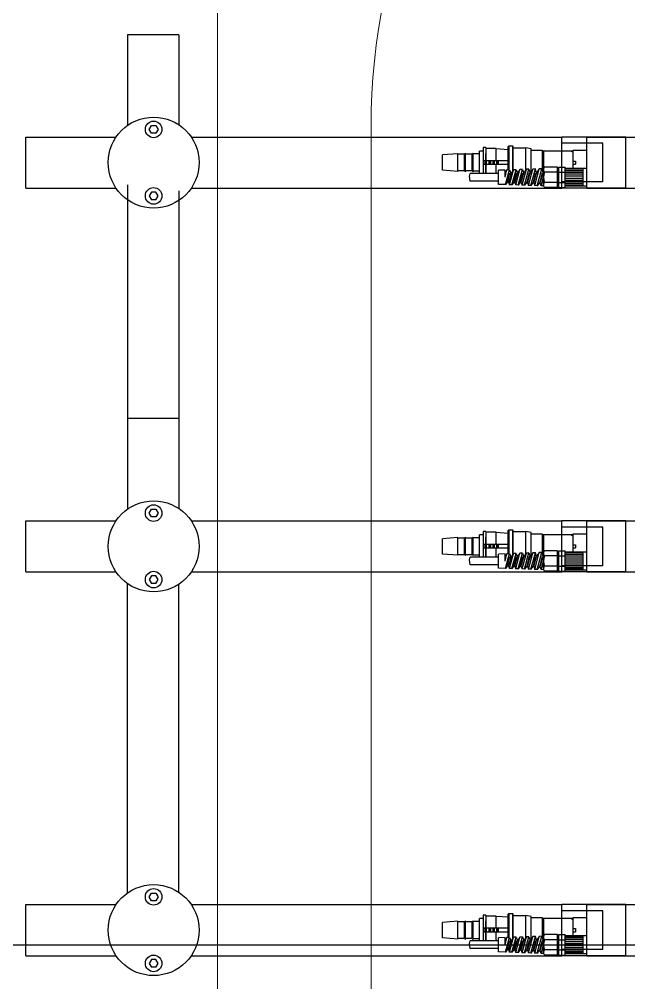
# Model space of a CAD drawing. Header units: millimetres. Extents: x -93009755325 to 1190721, y -74648 to 62868853516.
# Drawn here: x 250230 to 250707, y -19891 to -19137 of the extents above; entities that cross this region are included whole.
import ezdxf

# ---------------------------------------------------------------- set-up
doc = ezdxf.new("R2010")
doc.units = ezdxf.units.MM
doc.layers.add('LC-OBJEKT', color=6, linetype='Continuous')
doc.layers.add('细实线', color=3, linetype='Continuous')

# ---------------------------------------------------------------- blocks, each defined once
blk = doc.blocks.new('ethshzdSgszsnzb')
at = {"color": 2}
blk.add_line((1211004.43, -20126.38), (1207857.22, -20126.38), dxfattribs=at)
blk = doc.blocks.new('ehherhaes')
at = {"color": 0, "linetype": 'ByBlock', "lineweight": 9}
for p, q in [((654743.094, 420178.777), (654743.094, 425178.777)), ((654863.094, 422198.777), (654863.094, 424558.777))]:
    blk.add_line(p, q, dxfattribs=at)
blk.add_arc((655363.094, 424558.777), 500, 90, 180, dxfattribs=at)
at = {"layer": 'LC-OBJEKT', "color": 1}
for p, q in [((654689.596, 424556.623), (654691.328, 424559.623)), ((654691.328, 424559.623), (654694.792, 424559.623)), ((654694.792, 424559.623), (654696.524, 424556.623)), ((654691.328, 424553.623), (654689.596, 424556.623)), ((654694.792, 424553.623), (654691.328, 424553.623)), ((654696.524, 424556.623), (654694.792, 424553.623)), ((654593.06, 424550.623), (654663.669, 424550.623)), ((654593.06, 424510.623), (654593.06, 424550.623)), ((654722.45, 424550.623), (655012.356, 424550.623)), ((655062.356, 424550.623), (655012.356, 424550.623)), ((655012.356, 424510.623), (655012.356, 424550.623)), ((655044.356, 424545.723), (655012.356, 424545.723)), ((655031.856, 424510.623), (655031.856, 424550.623)), ((655031.856, 424550.623), (655070.006, 424550.623)), ((655044.356, 424515.523), (655044.356, 424545.723)), ((655062.356, 424510.623), (655062.356, 424550.623)), ((654930.856, 424537.623), (654918.856, 424536.623)), ((654918.856, 424524.623), (654918.856, 424536.623)), ((654930.856, 424523.623), (654930.856, 424537.623)), ((654936.106, 424537.123), (654930.856, 424537.123)), ((654936.856, 424537.873), (654936.106, 424537.123)), ((654936.106, 424524.123), (654936.106, 424537.123)), ((654936.856, 424523.373), (654936.856, 424537.873)), ((654942.106, 424537.123), (654936.856, 424537.123)), ((654942.856, 424537.873), (654942.106, 424537.123)), ((654942.106, 424524.123), (654942.106, 424537.123)), ((654942.856, 424523.373), (654942.856, 424537.873)), ((654947.856, 424537.373), (654942.856, 424537.373)), ((654947.856, 424522.123), (654947.856, 424539.623)), ((654950.856, 424539.623), (654947.856, 424539.623)), ((654952.856, 424542.373), (654950.856, 424542.373)), ((654950.856, 424542.373), (654950.856, 424522.123)), ((654952.856, 424542.373), (654952.856, 424532.123)), ((654960.856, 424541.623), (654952.856, 424541.623)), ((654952.856, 424522.123), (654952.856, 424537.873)), ((654960.856, 424541.623), (654970.322, 424540.913)), ((654960.856, 424532.123), (654960.856, 424541.623)), ((654970.322, 424543.123), (654970.822, 424543.623)), ((654970.322, 424524.89), (654970.322, 424543.123)), ((654970.822, 424543.623), (654970.822, 424524.908)), ((654970.822, 424543.623), (654973.822, 424543.623)), ((654973.822, 424543.623), (654974.322, 424543.123)), ((654973.822, 424543.623), (654973.822, 424524.132)), ((654974.322, 424524.864), (654974.322, 424543.123)), ((654974.322, 424542.123), (654984.069, 424542.123)), ((654988.322, 424541.373), (654984.069, 424542.123)), ((654984.069, 424524.712), (654984.069, 424542.123)), ((654988.322, 424523.727), (654988.322, 424541.373)), ((654996.99, 424540.123), (654988.322, 424540.123)), ((654996.99, 424540.123), (654996.99, 424524.833)), ((654997.856, 424539.623), (654996.99, 424540.123)), ((655020.856, 424539.623), (654997.856, 424539.623)), ((654997.856, 424539.623), (654997.856, 424525.123)), ((655020.856, 424538.703), (655019.262, 424539.623)), ((655031.856, 424540.123), (655020.856, 424540.123)), ((655020.856, 424540.123), (655020.856, 424526.123)), ((654970.322, 424532.123), (654950.856, 424532.123)), ((654970.322, 424529.123), (654950.856, 424529.123)), ((654952.306, 424529.123), (654952.306, 424532.123)), ((654952.856, 424529.123), (654952.856, 424522.123)), ((654953.406, 424529.123), (654953.406, 424532.123)), ((654955.306, 424532.123), (654955.306, 424529.123)), ((654955.856, 424532.123), (654955.856, 424529.123)), ((654956.406, 424532.123), (654956.406, 424529.123)), ((654958.306, 424532.123), (654958.306, 424529.123)), ((654958.856, 424532.123), (654958.856, 424529.123)), ((654959.406, 424532.123), (654959.406, 424529.123)), ((654960.856, 424522.123), (654960.856, 424529.123)), ((654961.306, 424532.123), (654961.306, 424529.123)), ((654961.856, 424532.123), (654961.856, 424529.123)), ((654962.406, 424532.123), (654962.406, 424529.123)), ((655020.856, 424531.873), (655022.856, 424531.873)), ((655020.856, 424529.373), (655022.856, 424529.373)), ((655022.856, 424531.873), (655022.856, 424529.373)), ((654930.856, 424523.623), (654918.856, 424524.623)), ((654936.106, 424524.123), (654930.856, 424524.123)), ((654936.856, 424523.373), (654936.106, 424524.123)), ((654942.106, 424524.123), (654936.856, 424524.123)), ((654940.057, 424520.07), (654940.529, 424522.123)), ((654962.856, 424522.123), (654940.529, 424522.123)), ((654942.856, 424523.373), (654942.106, 424524.123)), ((654947.856, 424523.873), (654942.856, 424523.873)), ((654967.856, 424524.802), (654962.856, 424524.623)), ((654962.856, 424513.623), (654962.856, 424524.623)), ((654967.856, 424519.123), (654969.392, 424524.857)), ((654967.856, 424519.123), (654967.856, 424524.802)), ((654969.392, 424524.857), (654967.868, 424522.623)), ((654968.329, 424513.428), (654971.411, 424524.929)), ((654971.411, 424524.929), (654969.392, 424524.857)), ((654969.857, 424515.667), (654971.721, 424522.623)), ((654970.967, 424515.808), (654972.793, 424522.623)), ((654971.301, 424513.322), (654974.44, 424525.037)), ((654971.411, 424524.929), (654972.622, 424521.983)), ((654971.721, 424522.623), (654972.399, 424521.152)), ((654974.44, 424525.037), (654972.793, 424522.623)), ((654973.282, 424513.251), (654976.459, 424525.109)), ((654976.459, 424525.109), (654974.44, 424525.037)), ((654974.929, 424515.665), (654976.793, 424522.623)), ((654975.895, 424515.817), (654977.719, 424522.623)), ((654976.254, 424513.145), (654979.488, 424525.218)), ((654976.459, 424525.109), (654977.602, 424522.187)), ((654976.793, 424522.623), (654977.378, 424521.354)), ((654979.488, 424525.218), (654977.719, 424522.623)), ((654978.235, 424513.074), (654981.508, 424525.29)), ((654981.508, 424525.29), (654979.488, 424525.218)), ((654980.001, 424515.663), (654981.866, 424522.623)), ((654980.822, 424515.825), (654982.644, 424522.623)), ((654981.206, 424512.968), (654984.537, 424525.398)), ((654981.508, 424525.29), (654982.584, 424522.398)), ((654981.866, 424522.623), (654982.358, 424521.556)), ((654984.537, 424525.398), (654982.644, 424522.623)), ((654983.187, 424512.897), (654986.556, 424525.47)), ((654986.556, 424525.47), (654984.537, 424525.398)), ((654985.073, 424515.661), (654986.938, 424522.623)), ((654985.75, 424515.834), (654987.569, 424522.623)), ((654986.159, 424512.791), (654989.585, 424525.578)), ((654986.556, 424525.47), (654987.565, 424522.622)), ((654986.938, 424522.623), (654987.337, 424521.757)), ((654989.585, 424525.578), (654987.569, 424522.623)), ((654988.14, 424512.72), (654991.604, 424525.65)), ((654991.604, 424525.65), (654989.585, 424525.578)), ((654990.145, 424515.659), (654992.011, 424522.623)), ((654990.678, 424515.843), (654992.495, 424522.623)), ((654991.111, 424512.614), (654994.633, 424525.758)), ((654992.582, 424522.752), (654991.604, 424525.65)), ((654992.011, 424522.623), (654992.317, 424521.959)), ((654994.633, 424525.758), (654992.495, 424522.623)), ((654993.092, 424512.544), (654996.653, 424525.831)), ((654996.653, 424525.831), (654994.633, 424525.758)), ((654995.217, 424515.658), (654997.083, 424522.623)), ((654995.63, 424515.667), (654997.856, 424523.972)), ((654997.601, 424523.021), (654996.653, 424525.831)), ((654997.083, 424522.623), (654997.343, 424522.059)), ((654997.856, 424513.123), (654997.856, 424525.123)), ((655008.856, 424527.123), (654998.856, 424527.123)), ((655008.856, 424523.123), (654998.856, 424523.123)), ((655008.856, 424511.123), (655008.856, 424527.123)), ((655009.856, 424525.123), (655008.856, 424525.123)), ((655009.856, 424524.123), (655008.856, 424524.123)), ((655009.856, 424527.123), (655014.856, 424527.123)), ((655009.856, 424511.123), (655009.856, 424527.123)), ((655009.856, 424523.123), (655014.856, 424523.123)), ((655014.856, 424511.123), (655014.856, 424527.123)), ((655031.856, 424526.123), (655014.856, 424526.123)), ((655028.856, 424525.473), (655014.856, 424525.473)), ((655028.856, 424524.323), (655014.856, 424524.323)), ((655028.856, 424522.973), (655014.856, 424522.973)), ((655028.856, 424521.523), (655014.856, 424521.523)), ((655028.856, 424512.123), (655028.856, 424526.123)), ((654940.529, 424516.123), (654940.057, 424520.07)), ((654962.856, 424516.123), (654940.529, 424516.123)), ((654968.329, 424513.428), (654962.856, 424513.623)), ((654969.857, 424515.667), (654968.329, 424513.428)), ((654970.096, 424516.56), (654971.301, 424513.322)), ((654970.291, 424517.286), (654970.967, 424515.808)), ((654974.929, 424515.665), (654973.282, 424513.251)), ((654975.043, 424516.091), (654976.254, 424513.145)), ((654975.312, 424517.095), (654975.895, 424515.817)), ((654980.001, 424515.663), (654978.235, 424513.074)), ((654980.063, 424515.893), (654981.206, 424512.968)), ((654980.332, 424516.899), (654980.822, 424515.825)), ((654985.073, 424515.661), (654983.187, 424512.897)), ((654985.089, 424515.667), (654986.159, 424512.791)), ((654985.352, 424516.704), (654985.75, 424515.834)), ((654990.145, 424515.659), (654988.14, 424512.72)), ((654990.071, 424515.551), (654991.111, 424512.614)), ((654990.372, 424516.509), (654990.678, 424515.843)), ((654995.217, 424515.658), (654993.092, 424512.544)), ((654996.064, 424512.437), (654995.057, 424515.422)), ((654995.63, 424515.667), (654995.373, 424516.238)), ((654996.064, 424512.437), (654997.856, 424519.123)), ((655008.856, 424515.123), (654998.856, 424515.123)), ((655009.856, 424514.123), (655008.856, 424514.123)), ((655009.856, 424515.123), (655014.856, 424515.123)), ((655044.356, 424515.523), (655012.356, 424515.523)), ((655028.856, 424519.923), (655014.856, 424519.923)), ((655028.856, 424518.323), (655014.856, 424518.323)), ((655028.856, 424516.723), (655014.856, 424516.723)), ((655028.856, 424515.273), (655014.856, 424515.273)), ((655028.856, 424513.923), (655014.856, 424513.923)), ((654593.06, 424510.623), (654663.669, 424510.623)), ((654691.328, 424507.623), (654689.596, 424504.623)), ((654694.792, 424507.623), (654691.328, 424507.623)), ((654696.524, 424504.623), (654694.792, 424507.623)), ((654722.45, 424510.623), (655012.356, 424510.623)), ((654973.282, 424513.251), (654971.301, 424513.322)), ((654978.235, 424513.074), (654976.254, 424513.145)), ((654983.187, 424512.897), (654981.206, 424512.968)), ((654988.14, 424512.72), (654986.159, 424512.791)), ((654993.092, 424512.544), (654991.111, 424512.614)), ((654997.856, 424512.373), (654996.064, 424512.437)), ((655008.856, 424511.123), (654998.856, 424511.123)), ((655009.856, 424513.123), (655008.856, 424513.123)), ((655009.856, 424511.123), (655014.856, 424511.123)), ((655062.356, 424510.623), (655012.356, 424510.623)), ((655028.856, 424512.773), (655014.856, 424512.773)), ((655031.856, 424512.123), (655014.856, 424512.123)), ((655031.856, 424510.623), (655070.006, 424510.623)), ((654689.596, 424504.623), (654691.328, 424501.623)), ((654694.792, 424501.623), (654691.328, 424501.623)), ((654694.792, 424501.623), (654696.524, 424504.623)), ((654689.596, 424256.623), (654691.328, 424259.623)), ((654691.328, 424259.623), (654694.792, 424259.623)), ((654694.792, 424259.623), (654696.524, 424256.623)), ((654593.06, 424250.623), (654663.669, 424250.623)), ((654593.06, 424210.623), (654593.06, 424250.623)), ((654691.328, 424253.623), (654689.596, 424256.623)), ((654694.792, 424253.623), (654691.328, 424253.623)), ((654696.524, 424256.623), (654694.792, 424253.623)), ((654722.45, 424250.623), (655012.356, 424250.623)), ((655062.356, 424250.623), (655012.356, 424250.623)), ((655012.356, 424210.623), (655012.356, 424250.623)), ((655031.856, 424210.623), (655031.856, 424250.623)), ((655031.856, 424250.623), (655070.006, 424250.623)), ((655062.356, 424210.623), (655062.356, 424250.623)), ((654970.322, 424243.123), (654970.822, 424243.623)), ((654970.322, 424224.89), (654970.322, 424243.123)), ((654970.822, 424243.623), (654970.822, 424224.908)), ((654970.822, 424243.623), (654973.822, 424243.623)), ((654973.822, 424243.623), (654974.322, 424243.123)), ((654973.822, 424243.623), (654973.822, 424224.132)), ((654974.322, 424224.864), (654974.322, 424243.123)), ((655044.356, 424245.723), (655012.356, 424245.723)), ((655044.356, 424215.523), (655044.356, 424245.723)), ((654930.856, 424237.623), (654918.856, 424236.623)), ((654918.856, 424224.623), (654918.856, 424236.623)), ((654930.856, 424223.623), (654930.856, 424237.623)), ((654936.106, 424237.123), (654930.856, 424237.123)), ((654936.856, 424237.873), (654936.106, 424237.123)), ((654936.106, 424224.123), (654936.106, 424237.123)), ((654936.856, 424223.373), (654936.856, 424237.873)), ((654942.106, 424237.123), (654936.856, 424237.123)), ((654942.856, 424237.873), (654942.106, 424237.123)), ((654942.106, 424224.123), (654942.106, 424237.123)), ((654942.856, 424223.373), (654942.856, 424237.873)), ((654947.856, 424237.373), (654942.856, 424237.373)), ((654947.856, 424222.123), (654947.856, 424239.623)), ((654950.856, 424239.623), (654947.856, 424239.623)), ((654952.856, 424242.373), (654950.856, 424242.373)), ((654950.856, 424242.373), (654950.856, 424222.123)), ((654952.856, 424242.373), (654952.856, 424232.123)), ((654960.856, 424241.623), (654952.856, 424241.623)), ((654952.856, 424222.123), (654952.856, 424237.873)), ((654960.856, 424241.623), (654970.322, 424240.913)), ((654960.856, 424232.123), (654960.856, 424241.623)), ((654974.322, 424242.123), (654984.069, 424242.123)), ((654988.322, 424241.373), (654984.069, 424242.123)), ((654984.069, 424224.712), (654984.069, 424242.123)), ((654988.322, 424223.727), (654988.322, 424241.373)), ((654996.99, 424240.123), (654988.322, 424240.123)), ((654996.99, 424240.123), (654996.99, 424224.833)), ((654997.856, 424239.623), (654996.99, 424240.123)), ((655020.856, 424239.623), (654997.856, 424239.623)), ((654997.856, 424239.623), (654997.856, 424225.123)), ((655020.856, 424238.703), (655019.262, 424239.623)), ((655031.856, 424240.123), (655020.856, 424240.123)), ((655020.856, 424240.123), (655020.856, 424226.123)), ((654970.322, 424232.123), (654950.856, 424232.123)), ((654970.322, 424229.123), (654950.856, 424229.123)), ((654952.306, 424229.123), (654952.306, 424232.123)), ((654952.856, 424229.123), (654952.856, 424222.123)), ((654953.406, 424229.123), (654953.406, 424232.123)), ((654955.306, 424232.123), (654955.306, 424229.123)), ((654955.856, 424232.123), (654955.856, 424229.123)), ((654956.406, 424232.123), (654956.406, 424229.123)), ((654958.306, 424232.123), (654958.306, 424229.123)), ((654958.856, 424232.123), (654958.856, 424229.123)), ((654959.406, 424232.123), (654959.406, 424229.123)), ((654960.856, 424222.123), (654960.856, 424229.123)), ((654961.306, 424232.123), (654961.306, 424229.123)), ((654961.856, 424232.123), (654961.856, 424229.123)), ((654962.406, 424232.123), (654962.406, 424229.123)), ((655020.856, 424231.873), (655022.856, 424231.873)), ((655020.856, 424229.373), (655022.856, 424229.373)), ((655022.856, 424231.873), (655022.856, 424229.373)), ((654930.856, 424223.623), (654918.856, 424224.623)), ((654936.106, 424224.123), (654930.856, 424224.123)), ((654936.856, 424223.373), (654936.106, 424224.123)), ((654942.106, 424224.123), (654936.856, 424224.123)), ((654940.057, 424220.07), (654940.529, 424222.123)), ((654940.529, 424216.123), (654940.057, 424220.07)), ((654962.856, 424222.123), (654940.529, 424222.123)), ((654942.856, 424223.373), (654942.106, 424224.123)), ((654947.856, 424223.873), (654942.856, 424223.873)), ((654967.856, 424224.802), (654962.856, 424224.623)), ((654962.856, 424213.623), (654962.856, 424224.623)), ((654967.856, 424219.123), (654969.392, 424224.857)), ((654967.856, 424219.123), (654967.856, 424224.802)), ((654969.392, 424224.857), (654967.868, 424222.623)), ((654968.329, 424213.428), (654971.411, 424224.929)), ((654971.411, 424224.929), (654969.392, 424224.857)), ((654969.857, 424215.667), (654971.721, 424222.623)), ((654970.967, 424215.808), (654972.793, 424222.623)), ((654971.301, 424213.322), (654974.44, 424225.037)), ((654971.411, 424224.929), (654972.622, 424221.983)), ((654971.721, 424222.623), (654972.399, 424221.152)), ((654974.44, 424225.037), (654972.793, 424222.623)), ((654973.282, 424213.251), (654976.459, 424225.109)), ((654976.459, 424225.109), (654974.44, 424225.037)), ((654974.929, 424215.665), (654976.793, 424222.623)), ((654975.895, 424215.817), (654977.719, 424222.623)), ((654976.254, 424213.145), (654979.488, 424225.218)), ((654976.459, 424225.109), (654977.602, 424222.187)), ((654976.793, 424222.623), (654977.378, 424221.354)), ((654979.488, 424225.218), (654977.719, 424222.623)), ((654978.235, 424213.074), (654981.508, 424225.29)), ((654981.508, 424225.29), (654979.488, 424225.218)), ((654980.001, 424215.663), (654981.866, 424222.623)), ((654980.822, 424215.825), (654982.644, 424222.623)), ((654981.206, 424212.968), (654984.537, 424225.398)), ((654981.508, 424225.29), (654982.584, 424222.398)), ((654981.866, 424222.623), (654982.358, 424221.556)), ((654984.537, 424225.398), (654982.644, 424222.623)), ((654983.187, 424212.897), (654986.556, 424225.47)), ((654986.556, 424225.47), (654984.537, 424225.398)), ((654985.073, 424215.661), (654986.938, 424222.623)), ((654985.75, 424215.834), (654987.569, 424222.623)), ((654986.159, 424212.791), (654989.585, 424225.578)), ((654986.556, 424225.47), (654987.565, 424222.622)), ((654986.938, 424222.623), (654987.337, 424221.757)), ((654989.585, 424225.578), (654987.569, 424222.623)), ((654988.14, 424212.72), (654991.604, 424225.65)), ((654991.604, 424225.65), (654989.585, 424225.578)), ((654990.145, 424215.659), (654992.011, 424222.623)), ((654990.678, 424215.843), (654992.495, 424222.623)), ((654991.111, 424212.614), (654994.633, 424225.758)), ((654992.582, 424222.752), (654991.604, 424225.65)), ((654992.011, 424222.623), (654992.317, 424221.959)), ((654994.633, 424225.758), (654992.495, 424222.623)), ((654993.092, 424212.544), (654996.653, 424225.831)), ((654996.653, 424225.831), (654994.633, 424225.758)), ((654995.217, 424215.658), (654997.083, 424222.623)), ((654995.63, 424215.667), (654997.856, 424223.972)), ((654997.601, 424223.021), (654996.653, 424225.831)), ((654997.083, 424222.623), (654997.343, 424222.059)), ((654997.856, 424213.123), (654997.856, 424225.123)), ((655008.856, 424227.123), (654998.856, 424227.123)), ((655008.856, 424223.123), (654998.856, 424223.123)), ((655008.856, 424211.123), (655008.856, 424227.123)), ((655009.856, 424225.123), (655008.856, 424225.123)), ((655009.856, 424224.123), (655008.856, 424224.123)), ((655009.856, 424227.123), (655014.856, 424227.123)), ((655009.856, 424211.123), (655009.856, 424227.123)), ((655009.856, 424223.123), (655014.856, 424223.123)), ((655014.856, 424211.123), (655014.856, 424227.123)), ((655031.856, 424226.123), (655014.856, 424226.123)), ((655028.856, 424225.473), (655014.856, 424225.473)), ((655028.856, 424224.323), (655014.856, 424224.323)), ((655028.856, 424222.973), (655014.856, 424222.973)), ((655028.856, 424221.523), (655014.856, 424221.523)), ((655028.856, 424219.923), (655014.856, 424219.923)), ((655028.856, 424212.123), (655028.856, 424226.123)), ((654962.856, 424216.123), (654940.529, 424216.123)), ((654968.329, 424213.428), (654962.856, 424213.623)), ((654969.857, 424215.667), (654968.329, 424213.428)), ((654970.096, 424216.56), (654971.301, 424213.322)), ((654970.291, 424217.286), (654970.967, 424215.808)), ((654973.282, 424213.251), (654971.301, 424213.322)), ((654974.929, 424215.665), (654973.282, 424213.251)), ((654975.043, 424216.091), (654976.254, 424213.145)), ((654975.312, 424217.095), (654975.895, 424215.817)), ((654978.235, 424213.074), (654976.254, 424213.145)), ((654980.001, 424215.663), (654978.235, 424213.074)), ((654980.063, 424215.893), (654981.206, 424212.968)), ((654980.332, 424216.899), (654980.822, 424215.825)), ((654983.187, 424212.897), (654981.206, 424212.968)), ((654985.073, 424215.661), (654983.187, 424212.897)), ((654985.089, 424215.667), (654986.159, 424212.791)), ((654985.352, 424216.704), (654985.75, 424215.834)), ((654988.14, 424212.72), (654986.159, 424212.791)), ((654990.145, 424215.659), (654988.14, 424212.72)), ((654990.071, 424215.551), (654991.111, 424212.614)), ((654990.372, 424216.509), (654990.678, 424215.843)), ((654993.092, 424212.544), (654991.111, 424212.614)), ((654995.217, 424215.658), (654993.092, 424212.544)), ((654996.064, 424212.437), (654995.057, 424215.422)), ((654995.63, 424215.667), (654995.373, 424216.238)), ((654996.064, 424212.437), (654997.856, 424219.123)), ((654997.856, 424212.373), (654996.064, 424212.437)), ((655008.856, 424215.123), (654998.856, 424215.123)), ((655009.856, 424214.123), (655008.856, 424214.123)), ((655009.856, 424213.123), (655008.856, 424213.123)), ((655009.856, 424215.123), (655014.856, 424215.123)), ((655044.356, 424215.523), (655012.356, 424215.523)), ((655028.856, 424218.323), (655014.856, 424218.323)), ((655028.856, 424216.723), (655014.856, 424216.723)), ((655028.856, 424215.273), (655014.856, 424215.273)), ((655028.856, 424213.923), (655014.856, 424213.923)), ((655028.856, 424212.773), (655014.856, 424212.773)), ((654593.06, 424210.623), (654663.669, 424210.623)), ((654691.328, 424207.623), (654689.596, 424204.623)), ((654694.792, 424207.623), (654691.328, 424207.623)), ((654696.524, 424204.623), (654694.792, 424207.623)), ((654722.45, 424210.623), (655012.356, 424210.623)), ((655008.856, 424211.123), (654998.856, 424211.123)), ((655009.856, 424211.123), (655014.856, 424211.123)), ((655062.356, 424210.623), (655012.356, 424210.623)), ((655031.856, 424212.123), (655014.856, 424212.123)), ((655031.856, 424210.623), (655070.006, 424210.623)), ((654689.596, 424204.623), (654691.328, 424201.623)), ((654694.792, 424201.623), (654691.328, 424201.623)), ((654694.792, 424201.623), (654696.524, 424204.623)), ((654689.596, 423956.623), (654691.328, 423959.623)), ((654691.328, 423953.623), (654689.596, 423956.623)), ((654691.328, 423959.623), (654694.792, 423959.623)), ((654694.792, 423959.623), (654696.524, 423956.623)), ((654696.524, 423956.623), (654694.792, 423953.623)), ((654593.06, 423950.623), (654663.669, 423950.623)), ((654593.06, 423910.623), (654593.06, 423950.623)), ((654694.792, 423953.623), (654691.328, 423953.623)), ((654722.45, 423950.623), (655012.356, 423950.623)), ((655062.356, 423950.623), (655012.356, 423950.623)), ((655012.356, 423910.623), (655012.356, 423950.623)), ((655031.856, 423910.623), (655031.856, 423950.623)), ((655031.856, 423950.623), (655070.006, 423950.623)), ((655062.356, 423910.623), (655062.356, 423950.623)), ((654952.856, 423942.373), (654950.856, 423942.373)), ((654950.856, 423942.373), (654950.856, 423922.123)), ((654952.856, 423942.373), (654952.856, 423932.123)), ((654960.856, 423941.623), (654952.856, 423941.623)), ((654960.856, 423941.623), (654970.322, 423940.913)), ((654960.856, 423932.123), (654960.856, 423941.623)), ((654970.322, 423943.123), (654970.822, 423943.623)), ((654970.322, 423924.89), (654970.322, 423943.123)), ((654970.822, 423943.623), (654970.822, 423924.908)), ((654970.822, 423943.623), (654973.822, 423943.623)), ((654973.822, 423943.623), (654974.322, 423943.123)), ((654973.822, 423943.623), (654973.822, 423924.132)), ((654974.322, 423924.864), (654974.322, 423943.123)), ((654974.322, 423942.123), (654984.069, 423942.123)), ((654988.322, 423941.373), (654984.069, 423942.123)), ((654984.069, 423924.712), (654984.069, 423942.123)), ((654988.322, 423923.727), (654988.322, 423941.373)), ((655044.356, 423945.723), (655012.356, 423945.723)), ((655044.356, 423915.523), (655044.356, 423945.723)), ((654930.856, 423937.623), (654918.856, 423936.623)), ((654918.856, 423924.623), (654918.856, 423936.623)), ((654930.856, 423923.623), (654930.856, 423937.623)), ((654936.106, 423937.123), (654930.856, 423937.123)), ((654936.856, 423937.873), (654936.106, 423937.123)), ((654936.106, 423924.123), (654936.106, 423937.123)), ((654936.856, 423923.373), (654936.856, 423937.873)), ((654942.106, 423937.123), (654936.856, 423937.123)), ((654942.856, 423937.873), (654942.106, 423937.123)), ((654942.106, 423924.123), (654942.106, 423937.123)), ((654942.856, 423923.373), (654942.856, 423937.873)), ((654947.856, 423937.373), (654942.856, 423937.373)), ((654947.856, 423922.123), (654947.856, 423939.623)), ((654950.856, 423939.623), (654947.856, 423939.623)), ((654952.856, 423922.123), (654952.856, 423937.873)), ((654996.99, 423940.123), (654988.322, 423940.123)), ((654996.99, 423940.123), (654996.99, 423924.833)), ((654997.856, 423939.623), (654996.99, 423940.123)), ((655020.856, 423939.623), (654997.856, 423939.623)), ((654997.856, 423939.623), (654997.856, 423925.123)), ((655020.856, 423938.703), (655019.262, 423939.623)), ((655031.856, 423940.123), (655020.856, 423940.123)), ((655020.856, 423940.123), (655020.856, 423926.123)), ((654970.322, 423932.123), (654950.856, 423932.123)), ((654970.322, 423929.123), (654950.856, 423929.123)), ((654952.306, 423929.123), (654952.306, 423932.123)), ((654952.856, 423929.123), (654952.856, 423922.123)), ((654953.406, 423929.123), (654953.406, 423932.123)), ((654955.306, 423932.123), (654955.306, 423929.123)), ((654955.856, 423932.123), (654955.856, 423929.123)), ((654956.406, 423932.123), (654956.406, 423929.123)), ((654958.306, 423932.123), (654958.306, 423929.123)), ((654958.856, 423932.123), (654958.856, 423929.123)), ((654959.406, 423932.123), (654959.406, 423929.123)), ((654960.856, 423922.123), (654960.856, 423929.123)), ((654961.306, 423932.123), (654961.306, 423929.123)), ((654961.856, 423932.123), (654961.856, 423929.123)), ((654962.406, 423932.123), (654962.406, 423929.123)), ((655008.856, 423927.123), (654998.856, 423927.123)), ((655008.856, 423911.123), (655008.856, 423927.123)), ((655009.856, 423927.123), (655014.856, 423927.123)), ((655009.856, 423911.123), (655009.856, 423927.123)), ((655014.856, 423911.123), (655014.856, 423927.123)), ((655031.856, 423926.123), (655014.856, 423926.123)), ((655020.856, 423931.873), (655022.856, 423931.873)), ((655020.856, 423929.373), (655022.856, 423929.373)), ((655022.856, 423931.873), (655022.856, 423929.373)), ((655028.856, 423912.123), (655028.856, 423926.123)), ((654930.856, 423923.623), (654918.856, 423924.623)), ((654936.106, 423924.123), (654930.856, 423924.123)), ((654936.856, 423923.373), (654936.106, 423924.123)), ((654942.106, 423924.123), (654936.856, 423924.123)), ((654940.057, 423920.07), (654940.529, 423922.123)), ((654940.529, 423916.123), (654940.057, 423920.07)), ((654962.856, 423922.123), (654940.529, 423922.123)), ((654942.856, 423923.373), (654942.106, 423924.123)), ((654947.856, 423923.873), (654942.856, 423923.873)), ((654967.856, 423924.802), (654962.856, 423924.623)), ((654962.856, 423913.623), (654962.856, 423924.623)), ((654967.856, 423919.123), (654969.392, 423924.857)), ((654967.856, 423919.123), (654967.856, 423924.802)), ((654969.392, 423924.857), (654967.868, 423922.623)), ((654968.329, 423913.428), (654971.411, 423924.929)), ((654971.411, 423924.929), (654969.392, 423924.857)), ((654969.857, 423915.667), (654971.721, 423922.623)), ((654970.967, 423915.808), (654972.793, 423922.623)), ((654971.301, 423913.322), (654974.44, 423925.037)), ((654971.411, 423924.929), (654972.622, 423921.983)), ((654971.721, 423922.623), (654972.399, 423921.152)), ((654974.44, 423925.037), (654972.793, 423922.623)), ((654973.282, 423913.251), (654976.459, 423925.109)), ((654976.459, 423925.109), (654974.44, 423925.037)), ((654974.929, 423915.665), (654976.793, 423922.623)), ((654975.895, 423915.817), (654977.719, 423922.623)), ((654976.254, 423913.145), (654979.488, 423925.218)), ((654976.459, 423925.109), (654977.602, 423922.187)), ((654976.793, 423922.623), (654977.378, 423921.354)), ((654979.488, 423925.218), (654977.719, 423922.623)), ((654978.235, 423913.074), (654981.508, 423925.29)), ((654981.508, 423925.29), (654979.488, 423925.218)), ((654980.001, 423915.663), (654981.866, 423922.623)), ((654980.822, 423915.825), (654982.644, 423922.623)), ((654981.206, 423912.968), (654984.537, 423925.398)), ((654981.508, 423925.29), (654982.584, 423922.398)), ((654981.866, 423922.623), (654982.358, 423921.556)), ((654984.537, 423925.398), (654982.644, 423922.623)), ((654983.187, 423912.897), (654986.556, 423925.47)), ((654986.556, 423925.47), (654984.537, 423925.398)), ((654985.073, 423915.661), (654986.938, 423922.623)), ((654985.75, 423915.834), (654987.569, 423922.623)), ((654986.159, 423912.791), (654989.585, 423925.578)), ((654986.556, 423925.47), (654987.565, 423922.622)), ((654986.938, 423922.623), (654987.337, 423921.757)), ((654989.585, 423925.578), (654987.569, 423922.623)), ((654988.14, 423912.72), (654991.604, 423925.65)), ((654991.604, 423925.65), (654989.585, 423925.578)), ((654990.145, 423915.659), (654992.011, 423922.623)), ((654990.678, 423915.843), (654992.495, 423922.623)), ((654991.111, 423912.614), (654994.633, 423925.758)), ((654992.582, 423922.752), (654991.604, 423925.65)), ((654992.011, 423922.623), (654992.317, 423921.959)), ((654994.633, 423925.758), (654992.495, 423922.623)), ((654993.092, 423912.544), (654996.653, 423925.831)), ((654996.653, 423925.831), (654994.633, 423925.758)), ((654995.217, 423915.658), (654997.083, 423922.623)), ((654995.63, 423915.667), (654997.856, 423923.972)), ((654996.064, 423912.437), (654997.856, 423919.123)), ((654997.601, 423923.021), (654996.653, 423925.831)), ((654997.083, 423922.623), (654997.343, 423922.059)), ((654997.856, 423913.123), (654997.856, 423925.123)), ((655008.856, 423923.123), (654998.856, 423923.123)), ((655009.856, 423925.123), (655008.856, 423925.123)), ((655009.856, 423924.123), (655008.856, 423924.123)), ((655009.856, 423923.123), (655014.856, 423923.123)), ((655028.856, 423925.473), (655014.856, 423925.473)), ((655028.856, 423924.323), (655014.856, 423924.323)), ((655028.856, 423922.973), (655014.856, 423922.973)), ((655028.856, 423921.523), (655014.856, 423921.523)), ((655028.856, 423919.923), (655014.856, 423919.923)), ((654962.856, 423916.123), (654940.529, 423916.123)), ((654968.329, 423913.428), (654962.856, 423913.623)), ((654969.857, 423915.667), (654968.329, 423913.428)), ((654970.096, 423916.56), (654971.301, 423913.322)), ((654970.291, 423917.286), (654970.967, 423915.808)), ((654973.282, 423913.251), (654971.301, 423913.322)), ((654974.929, 423915.665), (654973.282, 423913.251)), ((654975.043, 423916.091), (654976.254, 423913.145)), ((654975.312, 423917.095), (654975.895, 423915.817)), ((654978.235, 423913.074), (654976.254, 423913.145)), ((654980.001, 423915.663), (654978.235, 423913.074)), ((654980.063, 423915.893), (654981.206, 423912.968)), ((654980.332, 423916.899), (654980.822, 423915.825)), ((654983.187, 423912.897), (654981.206, 423912.968)), ((654985.073, 423915.661), (654983.187, 423912.897)), ((654985.089, 423915.667), (654986.159, 423912.791)), ((654985.352, 423916.704), (654985.75, 423915.834)), ((654988.14, 423912.72), (654986.159, 423912.791)), ((654990.145, 423915.659), (654988.14, 423912.72)), ((654990.071, 423915.551), (654991.111, 423912.614)), ((654990.372, 423916.509), (654990.678, 423915.843)), ((654993.092, 423912.544), (654991.111, 423912.614)), ((654995.217, 423915.658), (654993.092, 423912.544)), ((654996.064, 423912.437), (654995.057, 423915.422)), ((654995.63, 423915.667), (654995.373, 423916.238)), ((654997.856, 423912.373), (654996.064, 423912.437)), ((655008.856, 423915.123), (654998.856, 423915.123)), ((655008.856, 423911.123), (654998.856, 423911.123)), ((655009.856, 423914.123), (655008.856, 423914.123)), ((655009.856, 423913.123), (655008.856, 423913.123)), ((655009.856, 423915.123), (655014.856, 423915.123)), ((655009.856, 423911.123), (655014.856, 423911.123)), ((655044.356, 423915.523), (655012.356, 423915.523)), ((655028.856, 423918.323), (655014.856, 423918.323)), ((655028.856, 423916.723), (655014.856, 423916.723)), ((655028.856, 423915.273), (655014.856, 423915.273)), ((655028.856, 423913.923), (655014.856, 423913.923)), ((655028.856, 423912.773), (655014.856, 423912.773)), ((655031.856, 423912.123), (655014.856, 423912.123)), ((654593.06, 423910.623), (654663.669, 423910.623)), ((654691.328, 423907.623), (654689.596, 423904.623)), ((654689.596, 423904.623), (654691.328, 423901.623)), ((654694.792, 423907.623), (654691.328, 423907.623)), ((654696.524, 423904.623), (654694.792, 423907.623)), ((654694.792, 423901.623), (654696.524, 423904.623)), ((654722.45, 423910.623), (655012.356, 423910.623)), ((655062.356, 423910.623), (655012.356, 423910.623)), ((655031.856, 423910.623), (655070.006, 423910.623)), ((654694.792, 423901.623), (654691.328, 423901.623))]:
    blk.add_line(p, q, dxfattribs=at)
for centre, radius in [((654693.06, 424530.623), 35.55), ((654693.06, 424556.623), 6.5), ((654693.06, 424504.623), 6.5), ((654693.06, 424230.623), 35.55), ((654693.06, 424256.623), 6.5), ((654693.06, 424204.623), 6.5), ((654693.06, 423930.623), 35.55), ((654693.06, 423956.623), 6.5), ((654693.06, 423904.623), 6.5)]:
    blk.add_circle(centre, radius, dxfattribs=at)
for centre, radius, start, end in [((655000.356, 424525.123), 2.5, 126.869898, 233.130102), ((655006.356, 424519.123), 8.5, 151.927513, 208.072487), ((655000.356, 424513.123), 2.5, 126.869898, 233.130102), ((655000.356, 424225.123), 2.5, 126.869898, 233.130102), ((655006.356, 424219.123), 8.5, 151.927513, 208.072487), ((655000.356, 424213.123), 2.5, 126.869898, 233.130102), ((655000.356, 423925.123), 2.5, 126.869898, 233.130102), ((655006.356, 423919.123), 8.5, 151.927513, 208.072487), ((655000.356, 423913.123), 2.5, 126.869898, 233.130102)]:
    blk.add_arc(centre, radius, start, end, dxfattribs=at)
at = {"layer": '细实线', "ltscale": 10}
for p, q in [((654712.66, 424630.623), (654672.66, 424630.623)), ((654672.66, 424630.623), (654672.66, 424559.738)), ((654712.66, 424630.623), (654712.66, 424560.282)), ((654672.66, 424513.243), (654672.66, 424259.738)), ((654712.66, 424508.608), (654712.66, 424260.282)), ((654712.66, 424330.623), (654672.66, 424330.623)), ((654672.66, 423959.738), (654672.66, 424201.509)), ((654712.66, 423960.282), (654712.66, 424200.965))]:
    blk.add_line(p, q, dxfattribs=at)

msp = doc.modelspace()

# ---------------------------------------------------------------- block references
at = {"color": 250, "lineweight": -3}
for name, p in [('ehherhaes', (-404357.944, -443780.002)), ('ethshzdSgszsnzb', (-958864.669, 265.281))]:
    msp.add_blockref(name, p, dxfattribs=at)

doc.saveas('drawing.dxf')
